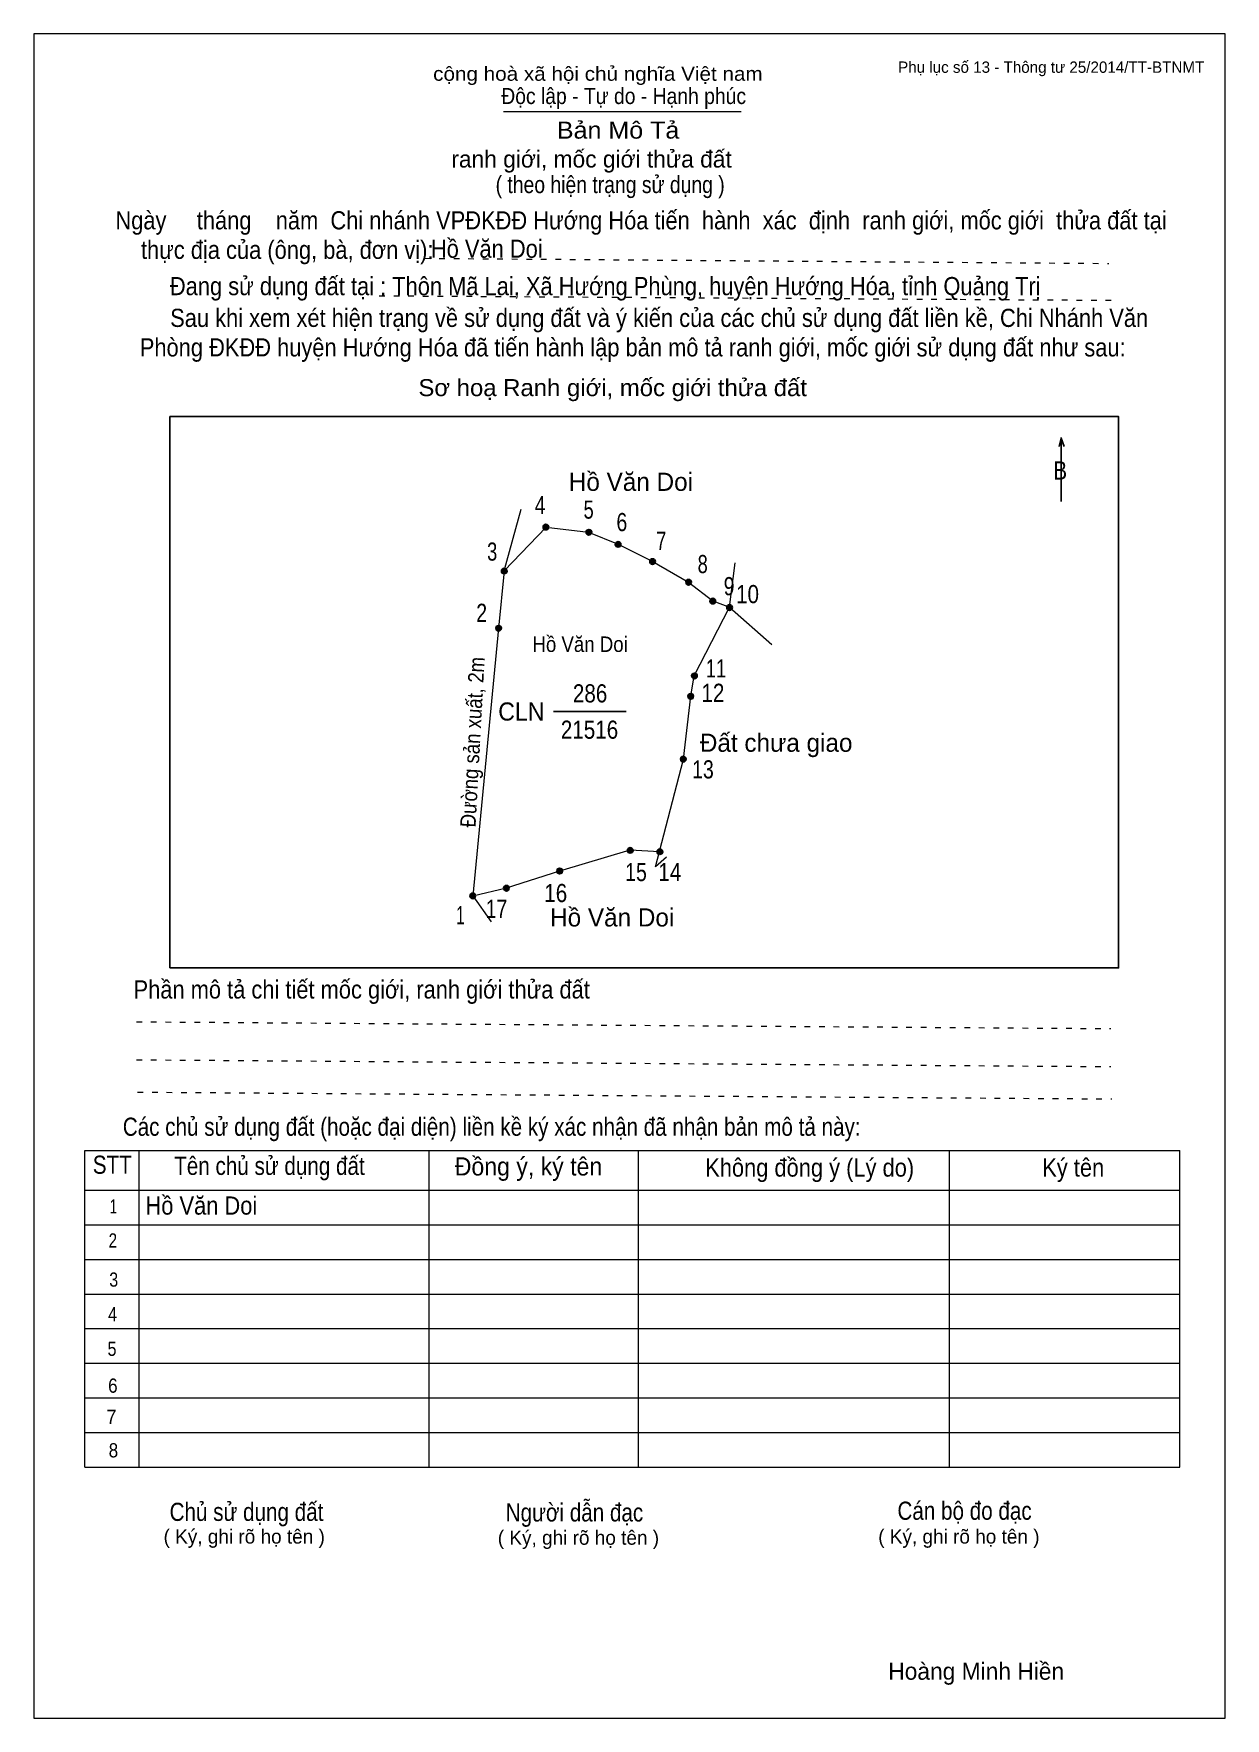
# Model space of a CAD drawing. Header units: centimetres. Extents: x 0 to 21, y 0 to 29.7.
import ezdxf
from ezdxf.enums import TextEntityAlignment as Align

# ---------------------------------------------------------------- set-up
doc = ezdxf.new("R2010")
doc.units = ezdxf.units.CM
doc.header["$LTSCALE"] = 0.13
doc.linetypes.add('DOTTED', pattern=[1.5, 0.3, -1.2])
for name, color, linetype, lineweight in [('1', 7, 'Continuous', 13), ('32', 7, 'Continuous', 25), ('33', 7, 'Continuous', 25), ('6', 7, 'Continuous', 13), ('62', 7, 'Continuous', 13)]:
    doc.layers.add(name, color=color, linetype=linetype, lineweight=lineweight)
for name, color, linetype in [('2', 7, 'Continuous'), ('34', 7, 'Continuous'), ('63', 7, 'Continuous')]:
    doc.layers.add(name, color=color, linetype=linetype)

msp = doc.modelspace()

# ---------------------------------------------------------------- hatches: boundary and pattern name
at = {"layer": '32'}
for points in [[(9.0767, 21.0002, 1), (8.9767, 21.0002, 1)], [(9.8345, 20.9092, 1), (9.7345, 20.9092, 1)], [(10.3498, 20.6971, 1), (10.2498, 20.6971, 1)], [(8.3417, 20.2263, 1), (8.2417, 20.2263, 1)], [(10.956, 20.3939, 1), (10.856, 20.3939, 1)], [(11.5925, 20.0302, 1), (11.4925, 20.0302, 1)], [(12.0168, 19.6968, 1), (11.9168, 19.6968, 1)], [(12.3133, 19.5835, 1), (12.2133, 19.5835, 1)], [(8.2438, 19.217, 1), (8.1438, 19.217, 1)], [(11.6937, 18.3765, 1), (11.5937, 18.3765, 1)], [(11.6285, 18.0176, 1), (11.5285, 18.0176, 1)], [(11.4982, 16.9086, 1), (11.3982, 16.9086, 1)], [(10.5619, 15.3019, 1), (10.4619, 15.3019, 1)], [(11.0854, 15.2785, 1), (10.9854, 15.2785, 1)], [(9.3192, 14.9381, 1), (9.2192, 14.9381, 1)], [(8.3796, 14.635, 1), (8.2796, 14.635, 1)], [(7.7867, 14.5002, 1), (7.6867, 14.5002, 1)]]:
    msp.add_hatch(color=256, dxfattribs=at).paths.add_polyline_path(points)

# ---------------------------------------------------------------- linework, layer by layer
at = {"layer": '1'}
msp.add_lwpolyline([(21, 0), (21, 29.7), (0, 29.7), (0, 0)], close=True, dxfattribs=at)
at = {"layer": '32'}
for centre in [(9.0267, 21.0002), (9.7845, 20.9092), (10.2998, 20.6971), (8.2917, 20.2263), (10.906, 20.3939), (11.5425, 20.0302), (11.9668, 19.6968), (12.2633, 19.5835), (8.1938, 19.217), (11.6437, 18.3765), (11.5785, 18.0176), (11.4482, 16.9086), (10.5119, 15.3019), (11.0354, 15.2785), (9.2692, 14.9381), (8.3296, 14.635), (7.7367, 14.5002)]:
    msp.add_circle(centre, 0.05, dxfattribs=at)
at = {"layer": '33'}
msp.add_line((9.16, 17.75), (10.44, 17.75), dxfattribs=at)
at = {"layer": '6'}
for p, q in [((8.29, 20.23), (8.59, 21.32)), ((12.26, 19.59), (12.36, 20.37)), ((12.26, 19.59), (13.01, 18.93)), ((10.96, 15.01), (11.03, 15.28)), ((11.15, 15.18), (10.96, 15.01)), ((7.74, 14.5), (8.06, 14.04))]:
    msp.add_line(p, q, dxfattribs=at)
for points in [[(8.29, 20.23), (9.03, 21), (9.78, 20.91), (10.3, 20.7), (10.9, 20.4), (11.54, 20.03), (11.97, 19.7), (12.26, 19.59)], [(8.29, 20.23), (8.19, 19.22), (7.74, 14.5)], [(11.03, 15.28), (11.45, 16.91), (11.58, 18.02), (11.64, 18.38), (12.26, 19.59)], [(7.74, 14.5), (8.33, 14.64), (9.27, 14.94), (10.51, 15.31), (11.03, 15.28)]]:
    msp.add_lwpolyline(points, dxfattribs=at)
at = {"layer": '62'}
for p, q in [((8.28, 28.33), (12.47, 28.33)), ((0.9, 10.01), (20.2, 10.01)), ((0.9, 4.43), (0.9, 10.01)), ((1.86, 4.43), (1.86, 10.01)), ((6.97, 4.43), (6.97, 9.99)), ((10.66, 4.43), (10.66, 9.99)), ((16.14, 4.43), (16.14, 10.01)), ((20.2, 4.43), (20.2, 10.01)), ((0.9, 9.31), (20.2, 9.31)), ((0.9, 8.7), (20.2, 8.7)), ((0.9, 8.09), (20.2, 8.09)), ((0.9, 7.48), (20.2, 7.48)), ((0.9, 6.87), (20.2, 6.87)), ((0.9, 6.26), (20.2, 6.26)), ((0.9, 5.65), (20.2, 5.65)), ((0.9, 5.04), (20.2, 5.04)), ((0.9, 4.43), (20.2, 4.43))]:
    msp.add_line(p, q, dxfattribs=at)
at = {"layer": '62', "linetype": 'DOTTED'}
for p, q in [((6.89, 25.74), (18.95, 25.65)), ((6.09, 25.08), (19.04, 25)), ((1.81, 12.28), (18.98, 12.16)), ((1.81, 11.61), (18.98, 11.49)), ((1.83, 11.04), (19, 10.92))]:
    msp.add_line(p, q, dxfattribs=at)
at = {"layer": '62', "lineweight": 25}
for p, q in [((18.11, 22.58), (18.11, 21.45)), ((18.11, 22.57), (18.07, 22.42)), ((18.11, 22.57), (18.16, 22.42))]:
    msp.add_line(p, q, dxfattribs=at)
msp.add_lwpolyline([(2.4, 13.23), (19.12, 13.23), (19.12, 22.95), (2.4, 22.95)], close=True, dxfattribs=at)

# ---------------------------------------------------------------- texts
at = {"layer": '2', "width": 0.9}
msp.add_text('Hồ Văn Doi', height=0.2728, dxfattribs=at).set_placement((9.63, 18.8), align=Align.CENTER)
msp.add_text('Đường sản xuất, 2m', height=0.2728, rotation=86.908, dxfattribs=at).set_placement((7.8674, 17.2026), align=Align.CENTER)
at = {"layer": '32'}
for s, width, p in [('4', 0.8, (8.925, 21.23)), ('5', 0.75, (9.78, 21.15)), ('6', 0.8, (10.365, 20.93)), ('7', 0.75, (11.06, 20.6)), ('3', 0.75, (8.08, 20.41)), ('8', 0.75, (11.79, 20.19)), ('9', 0.8, (12.255, 19.8)), ('10', 0.85, (12.58, 19.66)), ('2', 0.8, (7.895, 19.33)), ('11', 0.75, (12.025, 18.35)), ('12', 0.85, (11.97, 17.92)), ('13', 0.8, (11.795, 16.57)), ('15', 0.8, (10.615, 14.76)), ('14', 0.85, (11.21, 14.76)), ('16', 0.85, (9.2, 14.39)), ('1', 0.65, (7.52, 14)), ('17', 0.8, (8.155, 14.11))]:
    msp.add_text(s, height=0.32, dxfattribs=dict(at, width=width)).set_placement(p, align=Align.CENTER)
at = {"layer": '33'}
for s, p in [('Hồ Văn Doi', (10.525, 21.64)), ('Đất chưa giao', (13.085, 17.04)), ('Hồ Văn Doi', (10.195, 13.96))]:
    msp.add_text(s, height=0.32, dxfattribs=at).set_placement(p, align=Align.CENTER)
at = {"layer": '33', "width": 0.85}
for s, p in [('286', (9.805, 17.91)), ('21516', (9.795, 17.27))]:
    msp.add_text(s, height=0.32, dxfattribs=at).set_placement(p, align=Align.CENTER)
at = {"layer": '33', "width": 0.95}
msp.add_text('CLN', height=0.32, dxfattribs=at).set_placement((9, 17.59), align=Align.RIGHT)
at = {"layer": '34', "width": 0.9}
for p in [(7, 25.75), (1.97, 8.88)]:
    msp.add_text('Hồ Văn Doi', height=0.32, dxfattribs=at).set_placement(p)
at = {"layer": '62'}
for s, height, width, p in [('cộng hoà xã hội chủ nghĩa Việt nam', 0.2474, 1.1, (7.04, 28.87)), ('Độc lập - Tự do - Hạnh phúc', 0.2828, 0.9, (8.24, 28.46)), ('Bản Mô Tả', 0.3, 1.1, (9.22, 27.85)), ('( theo hiện trạng sử dụng )', 0.3, 0.85, (8.14, 26.89)), ('Ngày     tháng    năm  Chi nhánh VPĐKĐĐ Hướng Hóa tiến  hành  xác  định  ranh giới, mốc giới  thửa đất tại ', 0.32, 0.9, (1.44, 26.25)), ('thực địa của (ông, bà, đơn vị): ', 0.32, 0.9, (1.89, 25.73)), ('Đang sử dụng đất tại : Thôn Mã Lai, Xã Hướng Phùng, huyện Hướng Hóa, tỉnh Quảng Trị', 0.32, 0.9, (2.4, 25.09)), ('     Sau khi xem xét hiện trạng về sử dụng đất và ý kiến của các chủ sử dụng đất liền kề, Chi Nhánh Văn ', 0.32, 0.9, (1.87, 24.53)), ('Phòng ĐKĐĐ huyện Hướng Hóa đã tiến hành lập bản mô tả ranh giới, mốc giới sử dụng đất như sau:', 0.32, 0.9, (1.87, 24.01)), ('Sơ hoạ Ranh giới, mốc giới thửa đất', 0.3, 1.05, (6.78, 23.31)), ('B', 0.32, 0.85, (17.97, 21.84)), ('Phần mô tả chi tiết mốc giới, ranh giới thửa đất ', 0.32, 0.9, (1.76, 12.69)), ('Các chủ sử dụng đất (hoặc đại diện) liền kề ký xác nhận đã nhận bản mô tả này:', 0.32, 0.85, (1.57, 10.27))]:
    msp.add_text(s, height=height, dxfattribs=dict(at, width=width)).set_placement(p)
msp.add_text('ranh giới, mốc giới thửa đất', height=0.3, dxfattribs=at).set_placement((7.36, 27.34))
for s, height, width, p in [('STT', 0.32, 0.85, (1.385, 9.6)), ('Tên chủ sử dụng đất', 0.32, 0.85, (4.155, 9.58)), ('Đồng ý, ký tên', 0.32, 0.95, (8.72, 9.57)), ('Không đồng ý (Lý do)', 0.32, 0.9, (13.675, 9.55)), ('Ký tên', 0.32, 0.9, (18.32, 9.55)), ('1', 0.25, 0.7, (1.405, 8.9)), ('2', 0.25, 0.8, (1.395, 8.3)), ('3', 0.25, 0.85, (1.41, 7.61)), ('4', 0.25, 0.85, (1.39, 7)), ('5', 0.25, 0.85, (1.38, 6.39)), ('6', 0.25, 0.9, (1.395, 5.74)), ('7', 0.25, 0.95, (1.37, 5.19)), ('8', 0.25, 0.9, (1.405, 4.6)), ('Người dẫn đạc', 0.32, 0.85, (9.53, 3.47)), ('Chủ sử dụng đất', 0.32, 0.85, (3.75, 3.48)), ('Cán bộ đo đạc', 0.32, 0.85, (16.405, 3.5))]:
    msp.add_text(s, height=height, dxfattribs=dict(at, width=width)).set_placement(p, align=Align.CENTER)
for p in [(3.71, 3.08), (9.6, 3.06), (16.305, 3.08)]:
    msp.add_text('( Ký, ghi rõ họ tên )', height=0.25, dxfattribs=at).set_placement(p, align=Align.CENTER)
at = {"layer": '63'}
msp.add_text('Phụ lục số 13 - Thông tư 25/2014/TT-BTNMT', height=0.2, dxfattribs=at).set_placement((20.63, 29.01), align=Align.RIGHT)
msp.add_text('Hoàng Minh Hiền', height=0.3, dxfattribs=at).set_placement((16.61, 0.68), align=Align.CENTER)

doc.saveas('drawing.dxf')
